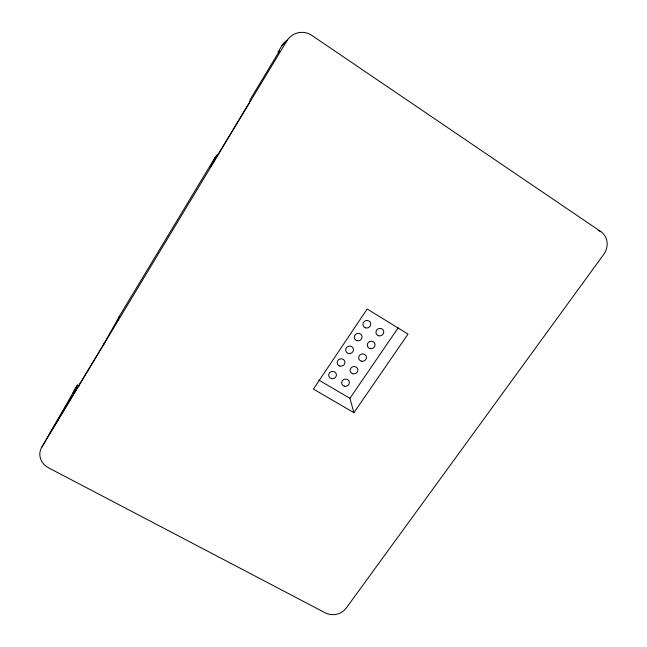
<?xml version="1.0" encoding="UTF-8"?>
<svg xmlns="http://www.w3.org/2000/svg" width="647" height="647" viewBox="0 0 647 647"><rect width="100%" height="100%" fill="white"/><g stroke="black" fill="none" stroke-linecap="round" stroke-linejoin="round"><path stroke-width="0.97" d="M218.193 154.026A11.84 11.565 54.3 0 0 215.127 157.367L210.283 167.411L249.645 102.137L250.357 99.29L279.455 51.008L277.984 52.172L281.971 45.557A15.973 15.237 85.7 0 1 287.786 39.96M49.229 434.525L104.523 342.829L119.347 316.302L215.127 157.367M281.971 45.557L286.629 41.19A19.119 18.221 87.1 0 1 311.894 35.431L600.828 231.618A17.388 15.698 -45.5 0 1 603.651 254.489L346.153 608.188A15.148 13.15 -9.6 0 1 325.336 612.879L48.646 467.862A16.685 14.865 13.7 0 1 41.723 447.328L77.422 385.078L79.193 386.049M77.422 385.078L74.122 390.553A14.169 12.9 15.6 0 0 73.046 392.858M41.723 447.328L286.629 41.19M353.909 412.689L313.399 389.065L367.189 309.023L408.014 334.095L353.909 412.689L349.922 398.317L398.228 327.73M598.111 230.316L600.828 231.618M318.85 380.088L349.922 398.317M117.997 320.225A11.314 10.595 19.4 0 1 119.347 316.302M103.552 344.9A12.536 11.622 17.6 0 1 104.523 342.829M365.587 327.859A3.947 3.761 -22.3 0 0 370.691 323.363A3.947 3.761 -22.3 0 0 364.261 321.47A3.947 3.761 -22.3 0 0 365.587 327.859M352.769 373.723A3.89 3.656 -16.7 0 0 357.783 369.34A3.89 3.656 -16.7 0 0 351.426 367.528A3.89 3.656 -16.7 0 0 352.769 373.723M361.309 361.163A3.906 3.68 -18.8 0 0 366.356 356.756A3.906 3.68 -18.8 0 0 359.991 354.92A3.906 3.68 -18.8 0 0 361.309 361.163M339.812 366.032A3.898 3.68 -15.2 0 0 344.835 361.624A3.898 3.68 -15.2 0 0 338.446 359.797A3.898 3.68 -15.2 0 0 339.812 366.032M344.285 386.186A3.874 3.631 -14.9 0 0 349.275 381.835A3.874 3.631 -14.9 0 0 342.934 380.04A3.874 3.631 -14.9 0 0 344.285 386.186M348.345 353.399A3.914 3.712 -17.3 0 0 353.391 348.968A3.914 3.712 -17.3 0 0 346.986 347.115A3.914 3.712 -17.3 0 0 348.345 353.399M331.345 378.568A3.882 3.656 -13.4 0 0 336.343 374.201A3.882 3.656 -13.4 0 0 329.97 372.389A3.882 3.656 -13.4 0 0 331.345 378.568M356.934 340.678A3.931 3.736 -19.7 0 0 362.013 336.214A3.931 3.736 -19.7 0 0 355.591 334.337A3.931 3.736 -19.7 0 0 356.934 340.678M378.584 335.769A3.939 3.728 -23.4 0 0 383.687 331.304A3.939 3.728 -23.4 0 0 377.29 329.42A3.939 3.728 -23.4 0 0 378.584 335.769M369.914 348.515A3.922 3.704 -21 0 0 374.993 344.075A3.922 3.704 -21 0 0 368.612 342.214A3.922 3.704 -21 0 0 369.914 348.515"/></g></svg>
